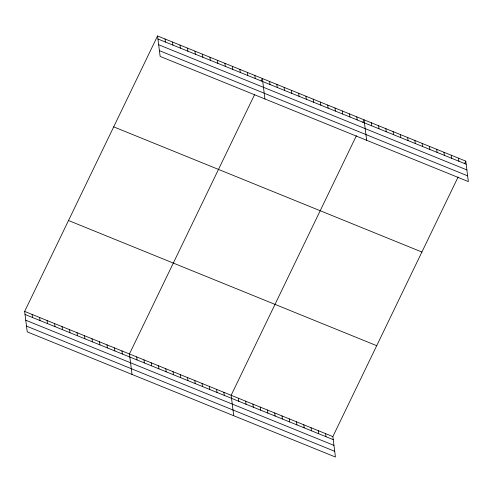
<?xml version="1.0" encoding="UTF-8"?>
<svg xmlns="http://www.w3.org/2000/svg" width="493" height="493" viewBox="0 0 493 493"><rect width="100%" height="100%" fill="white"/><g stroke="black" fill="none" stroke-linecap="round" stroke-linejoin="round"><path stroke-width="0.74" d="M458.096 177.024L332.855 436.588L335.443 457.042L27.232 331.869L24.65 311.416L157.557 35.958L465.768 161.131L468.35 181.584L160.145 56.412L157.557 35.958M254.684 94.409L129.443 353.974L132.025 374.427M261.124 81.055L262.35 78.516L264.932 98.97M356.39 135.717L231.149 395.281L233.731 415.735M362.83 122.363L364.056 119.824L366.644 140.277M464.542 163.67L465.768 161.131M157.945 39.009L466.15 164.187M158.672 44.752L466.877 169.925M159.418 50.668L467.623 175.847M113.698 126.855L421.903 252.034M68.509 220.513L376.714 345.685M24.65 311.416L332.855 436.588M25.038 314.466L333.243 439.645M25.759 320.21L333.971 445.382M26.511 326.126L334.716 451.305M458.502 158.179L458.884 161.236M451.237 155.227L451.619 158.284M443.971 152.275L444.359 155.332M436.706 149.33L437.094 152.38M429.44 146.378L429.828 149.434M422.174 143.426L422.563 146.483M414.909 140.474L415.297 143.531M407.649 137.529L408.031 140.579M400.384 134.577L400.766 137.627M393.118 131.625L393.5 134.681M385.853 128.673L386.241 131.73M378.587 125.721L378.975 128.778M371.321 122.775L371.71 125.826M356.79 116.872L357.178 119.928M349.525 113.92L349.913 116.977M342.265 110.968L342.647 114.025M335 108.022L335.382 111.073M327.734 105.071L328.116 108.127M320.468 102.119L320.857 105.175M313.203 99.167L313.591 102.224M305.937 96.221L306.326 99.272M298.672 93.269L299.06 96.32M291.406 90.318L291.794 93.374M284.147 87.366L284.529 90.422M325.59 433.637L325.978 436.693M276.881 84.414L277.263 87.471M318.324 430.685L318.712 433.741M269.616 81.468L269.998 84.519M311.065 427.733L311.447 430.79M303.799 424.787L304.181 427.838M254.863 75.472L255.251 78.529M296.533 421.835L296.915 424.892M247.381 72.434L247.763 75.491M289.268 418.884L289.656 421.94M239.894 69.396L240.282 72.453M282.002 415.932L282.39 418.988M232.406 66.358L232.795 69.408M274.737 412.98L275.125 416.037M224.925 63.314L225.307 66.37M267.471 410.034L267.859 413.085M217.438 60.275L217.826 63.332M260.205 407.082L260.594 410.139M209.956 57.237L210.338 60.288M252.946 404.131L253.328 407.187M202.469 54.193L202.857 57.25M245.68 401.179L246.062 404.235M194.981 51.155L195.37 54.212M238.415 398.233L238.797 401.284M187.5 48.117L187.882 51.167M180.013 45.073L180.401 48.129M223.884 392.329L224.272 395.386M216.618 389.378L217.006 392.434M172.532 42.034L172.914 45.091M209.352 386.426L209.741 389.482M165.044 38.996L165.432 42.053M202.087 383.48L202.475 386.53M194.821 380.528L195.21 383.585M187.562 377.576L187.944 380.633M180.296 374.625L180.678 377.681M173.031 371.673L173.413 374.729M165.765 368.727L166.153 371.777M158.499 365.775L158.888 368.832M151.234 362.823L151.622 365.88M143.968 359.872L144.357 362.928M136.703 356.92L137.091 359.976M121.956 350.93L122.344 353.986M114.468 347.892L114.857 350.948M106.987 344.853L107.369 347.91M99.5 341.815L99.888 344.866M92.012 338.771L92.401 341.828M84.531 335.733L84.913 338.79M77.044 332.695L77.432 335.745M69.562 329.651L69.944 332.707M62.075 326.612L62.463 329.669M54.587 323.574L54.976 326.625M47.106 320.53L47.488 323.587M39.619 317.492L40.007 320.549M32.137 314.454L32.52 317.51"/></g></svg>
